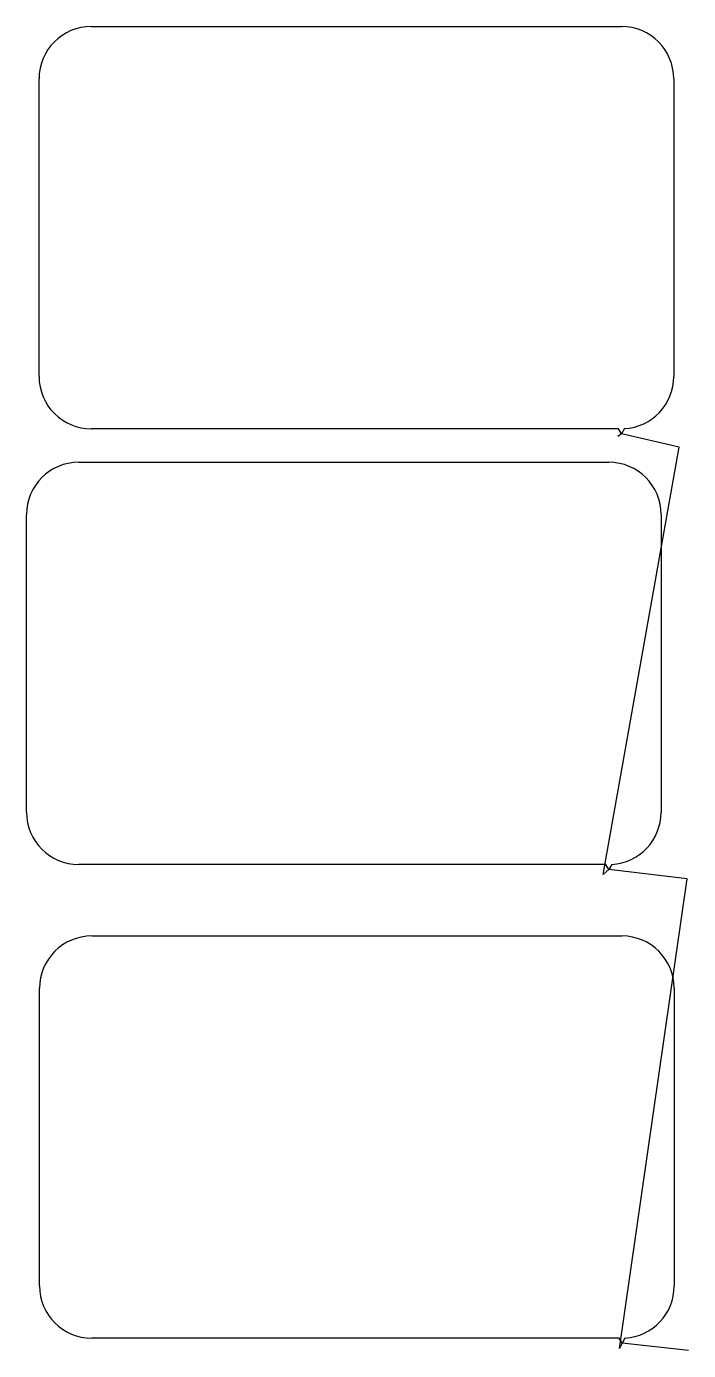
# Model space of a CAD drawing. Header units: metres. Extents: x 140 to 483, y 859 to 1543.
import ezdxf

# ---------------------------------------------------------------- set-up
doc = ezdxf.new("R2010")
doc.units = ezdxf.units.M

msp = doc.modelspace()

# ---------------------------------------------------------------- linework, layer by layer
at = {"layer": 'TOOL_0'}
for p, q in [((173.888, 1542.771), (447.888, 1542.771)), ((146.888, 1362.071), (146.888, 1515.771)), ((474.888, 1515.771), (474.888, 1362.071)), ((446.388, 1335.071), (173.888, 1335.071)), ((447.924, 1332.492), (446.388, 1335.071)), ((449.387, 1335.113), (447.923, 1332.492)), ((447.923, 1332.492), (446.057, 1331.006)), ((477.633, 1325.55), (447.924, 1332.492)), ((438.426, 1104.824), (477.633, 1325.55)), ((167.387, 1317.747), (441.387, 1317.747)), ((140.387, 1137.047), (140.387, 1290.747)), ((468.387, 1290.747), (468.387, 1137.047)), ((439.887, 1110.047), (167.387, 1110.047)), ((441.423, 1107.468), (439.887, 1110.047)), ((442.886, 1110.089), (441.422, 1107.468)), ((441.422, 1107.468), (438.426, 1104.824)), ((481.832, 1102.651), (441.423, 1107.468)), ((446.93, 860.168), (481.832, 1102.651)), ((174.157, 1073.156), (448.157, 1073.156)), ((147.157, 892.456), (147.157, 1046.156)), ((475.157, 1046.156), (475.157, 892.456)), ((446.657, 865.456), (174.157, 865.456)), ((448.193, 862.877), (446.657, 865.456)), ((448.192, 862.877), (446.93, 860.168)), ((449.656, 865.498), (448.192, 862.877)), ((482.545, 859.123), (448.193, 862.877))]:
    msp.add_line(p, q, dxfattribs=at)
for centre, start, end in [((173.888, 1515.771), 90, 180), ((447.888, 1515.771), 0, 90), ((173.888, 1362.071), 180, 270), ((447.888, 1362.071), 273.182655, 0), ((167.387, 1290.747), 90, 180), ((441.387, 1290.747), 0, 90), ((167.387, 1137.047), 180, 270), ((441.387, 1137.047), 273.182655, 0), ((174.157, 1046.156), 90, 180), ((448.157, 1046.156), 0, 90), ((174.157, 892.456), 180, 270), ((448.157, 892.456), 273.182655, 0)]:
    msp.add_arc(centre, 27, start, end, dxfattribs=at)

doc.saveas('drawing.dxf')
